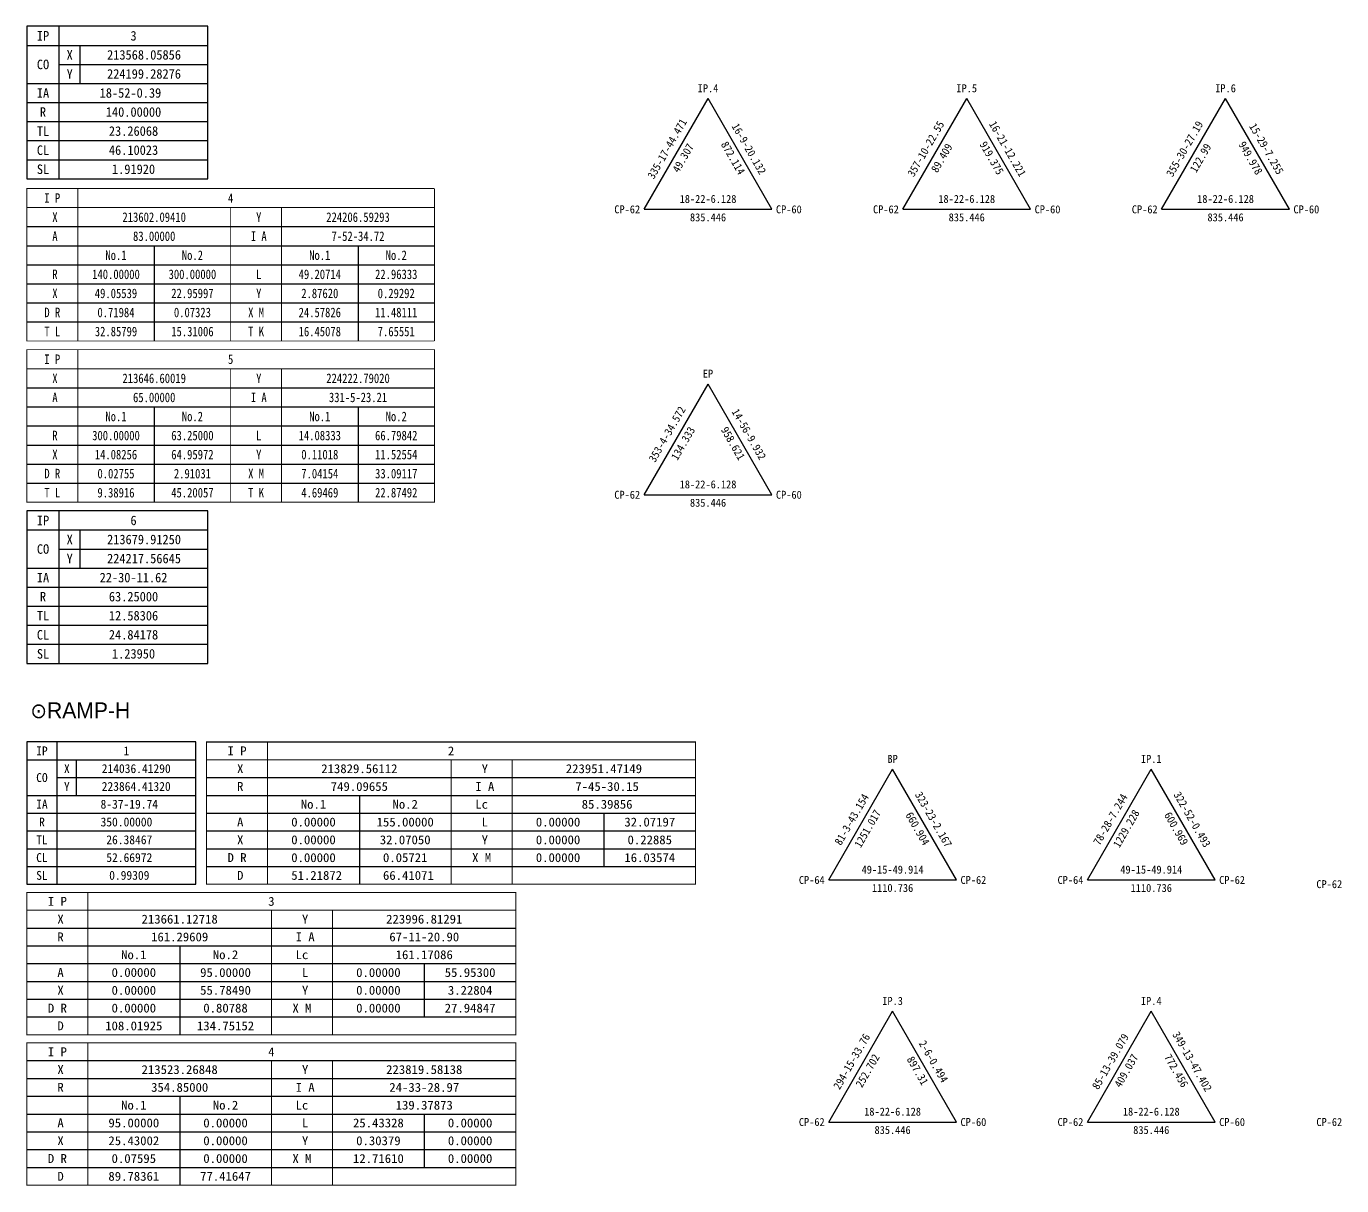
# Model space of a CAD drawing. Extents: x -2894 to -714, y 147 to 1611.
# Drawn here: x -2894 to -2087, y 162 to 873 of the extents above; entities that cross this region are included whole.
import ezdxf
from ezdxf.enums import TextEntityAlignment as Align

# ---------------------------------------------------------------- set-up
doc = ezdxf.new("R2010")
doc.units = 0
doc.header["$MEASUREMENT"] = 0
for name, color, linetype in [('CA-ALGN-TBSM', 2, 'CONTINUOUS'), ('CA-DIML', 1, 'CONTINUOUS'), ('CA-DIMT', 3, 'CONTINUOUS'), ('CA-TABL-LIN1', 4, 'CONTINUOUS'), ('CA-TABL-LIN2', 1, 'CONTINUOUS'), ('CA-TABL-TEX2', 3, 'CONTINUOUS'), ('CZ-TEX1', 6, 'CONTINUOUS')]:
    doc.layers.add(name, color=color, linetype=linetype)
doc.styles.add('GHS', font='DotumChe.ttf')
doc.styles.add('GTXT', font='DotumChe.ttf')

# ---------------------------------------------------------------- blocks, each defined once
blk = doc.blocks.new('CACTCRV')
at = {"layer": 'CA-TABL-LIN1'}
blk.add_line((-15.25, -20), (-15.25, 20), dxfattribs=at)
blk.add_lwpolyline([(-23.75, -20), (23.75, -20), (23.75, 20), (-23.75, 20)], close=True, dxfattribs=at)
at = {"layer": 'CA-TABL-LIN2'}
for p, q in [((-23.75, 15), (23.75, 15)), ((-9.75, 5), (-9.75, 15)), ((-15.25, 10), (23.75, 10)), ((-23.75, 5), (23.75, 5)), ((-23.75, 0), (23.75, 0)), ((-23.75, -5), (23.75, -5)), ((-23.75, -10), (23.75, -10)), ((-23.75, -15), (23.75, -15))]:
    blk.add_line(p, q, dxfattribs=at)
at = {"layer": 'CA-TABL-TEX2', "style": 'GTXT'}
for s, p in [('IP', (-19.5, 17.5)), ('CO', (-19.5, 10)), ('X', (-12.5, 12.5)), ('Y', (-12.5, 7.5)), ('IA', (-19.5, 2.5)), ('R', (-19.5, -2.5)), ('TL', (-19.5, -7.5)), ('CL', (-19.5, -12.5)), ('SL', (-19.5, -17.5))]:
    blk.add_text(s, height=2.5, dxfattribs=at).set_placement(p, align=Align.MIDDLE_CENTER)
at = {"layer": 'CA-TABL-TEX2', "style": 'GTXT', "flags": 4}
for tag, p in [('IPNO', (4.25, 17.5)), ('COX', (7, 12.5)), ('COY', (7, 7.5)), ('IA', (4.25, 2.5)), ('R', (4.25, -2.5)), ('TL', (4.25, -7.5)), ('CL', (4.25, -12.5)), ('SL', (4.25, -17.5))]:
    blk.add_attdef(tag, text='', height=2.5, dxfattribs=at).set_placement(p, align=Align.MIDDLE)

msp = doc.modelspace()

# ---------------------------------------------------------------- linework, layer by layer
at = {"layer": 'CA-DIML'}
for p, q in [((-2515.27, 760.7), (-2476.07, 828.6)), ((-2436.87, 760.7), (-2476.07, 828.6)), ((-2356.62, 760.7), (-2317.42, 828.6)), ((-2278.22, 760.7), (-2317.42, 828.6)), ((-2197.88, 760.7), (-2158.68, 828.6)), ((-2119.48, 760.7), (-2158.68, 828.6)), ((-2515.27, 760.7), (-2436.87, 760.7)), ((-2356.62, 760.7), (-2278.22, 760.7)), ((-2197.88, 760.7), (-2119.48, 760.7)), ((-2515.27, 585.65), (-2476.07, 653.55)), ((-2436.87, 585.65), (-2476.07, 653.55)), ((-2515.27, 585.65), (-2436.87, 585.65)), ((-2402.08, 349.38), (-2362.88, 417.28)), ((-2323.68, 349.38), (-2362.88, 417.28)), ((-2243.43, 349.38), (-2204.23, 417.28)), ((-2165.03, 349.38), (-2204.23, 417.28)), ((-2402.08, 349.38), (-2323.68, 349.38)), ((-2243.43, 349.38), (-2165.03, 349.38)), ((-2402.08, 200.93), (-2362.88, 268.83)), ((-2323.68, 200.93), (-2362.88, 268.83)), ((-2243.43, 200.93), (-2204.23, 268.83)), ((-2165.03, 200.93), (-2204.23, 268.83)), ((-2402.08, 200.93), (-2323.68, 200.93)), ((-2243.43, 200.93), (-2165.03, 200.93))]:
    msp.add_line(p, q, dxfattribs=at)
at = {"layer": 'CA-TABL-LIN1', "flags": 128}
for points, const_width in [([(-2643.86, 679.95), (-2893.86, 679.95), (-2893.86, 773.46), (-2643.86, 773.46)], 0.519), ([(-2862.61, 773.46), (-2862.61, 679.95)], 0.519), ([(-2643.86, 773.46), (-2643.86, 679.95)], 0.519), ([(-2768.86, 761.77), (-2768.86, 679.95)], 0.519), ([(-2737.61, 761.77), (-2737.61, 679.95)], 0.519), ([(-2862.61, 674.59), (-2862.61, 581.09)], 0.519), ([(-2768.86, 662.91), (-2768.86, 581.09)], 0.519), ([(-2737.61, 662.91), (-2737.61, 581.09)], 0.519), ([(-2746.17, 434), (-2746.17, 346.73)], 0.623), ([(-2633.67, 423.09), (-2633.67, 346.73)], 0.623), ([(-2596.17, 423.09), (-2596.17, 346.73)], 0.623), ([(-2856.36, 341.73), (-2856.36, 254.46)], 0.623), ([(-2743.86, 330.82), (-2743.86, 254.46)], 0.623), ([(-2706.36, 330.82), (-2706.36, 254.46)], 0.623), ([(-2856.36, 249.46), (-2856.36, 162.18)], 0.623), ([(-2743.86, 238.55), (-2743.86, 162.18)], 0.623), ([(-2706.36, 238.55), (-2706.36, 162.18)], 0.623)]:
    msp.add_lwpolyline(points, dxfattribs=dict(at, const_width=const_width))
for points, const_width in [([(-2643.86, 581.09), (-2893.86, 581.09), (-2893.86, 674.59), (-2643.86, 674.59)], 0.519), ([(-2783.67, 346.73), (-2783.67, 434), (-2483.67, 434), (-2483.67, 346.73)], 0.623), ([(-2593.86, 254.46), (-2893.86, 254.46), (-2893.86, 341.73), (-2593.86, 341.73)], 0.623), ([(-2893.86, 162.18), (-2893.86, 249.46), (-2593.86, 249.46), (-2593.86, 162.18)], 0.623)]:
    msp.add_lwpolyline(points, close=True, dxfattribs=dict(at, const_width=const_width))
at = {"layer": 'CA-TABL-LIN2'}
for p, q in [((-2893.86, 750.08), (-2643.86, 750.08)), ((-2893.86, 738.39), (-2643.86, 738.39)), ((-2815.74, 738.39), (-2815.74, 679.95)), ((-2690.74, 738.39), (-2690.74, 679.95)), ((-2893.86, 726.7), (-2643.86, 726.71)), ((-2893.86, 715.02), (-2643.86, 715.02)), ((-2893.86, 703.33), (-2643.86, 703.33)), ((-2893.86, 691.64), (-2643.86, 691.64)), ((-2893.86, 651.22), (-2643.86, 651.22)), ((-2893.86, 639.53), (-2643.86, 639.53)), ((-2815.74, 639.53), (-2815.74, 581.09)), ((-2690.74, 639.53), (-2690.74, 581.09)), ((-2893.86, 627.84), (-2643.86, 627.84)), ((-2893.86, 616.15), (-2643.86, 616.15)), ((-2893.86, 604.46), (-2643.86, 604.46)), ((-2893.86, 592.78), (-2643.86, 592.78)), ((-2783.67, 412.18), (-2483.67, 412.18)), ((-2783.67, 401.28), (-2483.67, 401.28)), ((-2689.92, 401.28), (-2689.92, 346.73)), ((-2783.67, 390.37), (-2483.67, 390.37)), ((-2539.92, 390.37), (-2539.92, 357.64)), ((-2783.67, 379.46), (-2483.67, 379.46)), ((-2783.67, 368.55), (-2483.67, 368.55)), ((-2783.67, 357.64), (-2483.67, 357.64)), ((-2893.86, 319.91), (-2593.86, 319.91)), ((-2893.86, 309), (-2593.86, 309)), ((-2800.11, 309), (-2800.11, 254.46)), ((-2893.86, 298.09), (-2593.86, 298.09)), ((-2650.11, 298.09), (-2650.11, 265.37)), ((-2893.86, 287.18), (-2593.86, 287.18)), ((-2893.86, 276.28), (-2593.86, 276.28)), ((-2893.86, 265.37), (-2593.86, 265.37)), ((-2893.86, 227.64), (-2593.86, 227.64)), ((-2893.86, 216.73), (-2593.86, 216.73)), ((-2800.11, 216.73), (-2800.11, 162.18)), ((-2893.86, 205.82), (-2593.86, 205.82)), ((-2650.11, 205.82), (-2650.11, 173.09)), ((-2893.86, 194.91), (-2593.86, 194.91)), ((-2893.86, 184), (-2593.86, 184)), ((-2893.86, 173.09), (-2593.86, 173.09))]:
    msp.add_line(p, q, dxfattribs=at)
at = {"layer": 'CA-TABL-LIN2', "flags": 128}
for points, const_width in [([(-2893.86, 761.77), (-2643.86, 761.77)], 0.519), ([(-2893.86, 662.91), (-2643.86, 662.91)], 0.519), ([(-2783.67, 423.09), (-2483.67, 423.09)], 0.623), ([(-2893.86, 330.82), (-2593.86, 330.82)], 0.623), ([(-2893.86, 238.55), (-2593.86, 238.55)], 0.623)]:
    msp.add_lwpolyline(points, dxfattribs=dict(at, const_width=const_width))

# ---------------------------------------------------------------- block references
at = {"layer": 'CA-ALGN-TBSM'}
ref = msp.add_blockref('CACTCRV', (-2838.34, 826.2), dxfattribs=dict(at, xscale=2.337662249847199, yscale=2.33766224984754, zscale=2.337662249847499))
ref.add_attrib('IPNO', '3', dxfattribs={"layer": 'CA-TABL-TEX2', "height": 5.84, "style": 'GTXT'}).set_placement((-2828.41, 867.11), align=Align.MIDDLE)
ref.add_attrib('COX', '213568.05856', dxfattribs={"layer": 'CA-TABL-TEX2', "height": 5.8442, "style": 'GTXT'}).set_placement((-2821.98, 855.42), align=Align.MIDDLE)
ref.add_attrib('COY', '224199.28276', dxfattribs={"layer": 'CA-TABL-TEX2', "height": 5.8442, "style": 'GTXT'}).set_placement((-2821.98, 843.73), align=Align.MIDDLE)
ref.add_attrib('IA', '18-52-0.39 ', dxfattribs={"layer": 'CA-TABL-TEX2', "height": 5.8442, "style": 'GTXT'}).set_placement((-2828.41, 832.04), align=Align.MIDDLE)
ref.add_attrib('R', '140.00000', dxfattribs={"layer": 'CA-TABL-TEX2', "height": 5.844, "style": 'GTXT'}).set_placement((-2828.41, 820.36), align=Align.MIDDLE)
ref.add_attrib('TL', '23.26068', dxfattribs={"layer": 'CA-TABL-TEX2', "height": 5.844, "style": 'GTXT'}).set_placement((-2828.41, 808.67), align=Align.MIDDLE)
ref.add_attrib('CL', '46.10023', dxfattribs={"layer": 'CA-TABL-TEX2', "height": 5.844, "style": 'GTXT'}).set_placement((-2828.41, 796.98), align=Align.MIDDLE)
ref.add_attrib('SL', '1.91920', dxfattribs={"layer": 'CA-TABL-TEX2', "height": 5.844, "style": 'GTXT'}).set_placement((-2828.41, 785.29), align=Align.MIDDLE)
ref = msp.add_blockref('CACTCRV', (-2838.34, 528.98), dxfattribs=dict(at, xscale=2.337662249847199, yscale=2.33766224984754, zscale=2.337662249847499))
ref.add_attrib('IPNO', '6', dxfattribs={"layer": 'CA-TABL-TEX2', "height": 5.84, "style": 'GTXT'}).set_placement((-2828.41, 569.89), align=Align.MIDDLE)
ref.add_attrib('COX', '213679.91250', dxfattribs={"layer": 'CA-TABL-TEX2', "height": 5.8442, "style": 'GTXT'}).set_placement((-2821.98, 558.2), align=Align.MIDDLE)
ref.add_attrib('COY', '224217.56645', dxfattribs={"layer": 'CA-TABL-TEX2', "height": 5.8442, "style": 'GTXT'}).set_placement((-2821.98, 546.51), align=Align.MIDDLE)
ref.add_attrib('IA', '22-30-11.62', dxfattribs={"layer": 'CA-TABL-TEX2', "height": 5.8442, "style": 'GTXT'}).set_placement((-2828.41, 534.82), align=Align.MIDDLE)
ref.add_attrib('R', '63.25000', dxfattribs={"layer": 'CA-TABL-TEX2', "height": 5.844, "style": 'GTXT'}).set_placement((-2828.41, 523.13), align=Align.MIDDLE)
ref.add_attrib('TL', '12.58306', dxfattribs={"layer": 'CA-TABL-TEX2', "height": 5.844, "style": 'GTXT'}).set_placement((-2828.41, 511.44), align=Align.MIDDLE)
ref.add_attrib('CL', '24.84178', dxfattribs={"layer": 'CA-TABL-TEX2', "height": 5.844, "style": 'GTXT'}).set_placement((-2828.41, 499.76), align=Align.MIDDLE)
ref.add_attrib('SL', '1.23950', dxfattribs={"layer": 'CA-TABL-TEX2', "height": 5.844, "style": 'GTXT'}).set_placement((-2828.41, 488.07), align=Align.MIDDLE)
ref = msp.add_blockref('CACTCRV', (-2842.04, 390.37), dxfattribs=dict(at, xscale=2.181817935721995, yscale=2.181817935722322, zscale=2.181817935722285))
ref.add_attrib('IPNO', '1', dxfattribs={"layer": 'CA-TABL-TEX2', "height": 5.45, "style": 'GTXT'}).set_placement((-2832.77, 428.55), align=Align.MIDDLE)
ref.add_attrib('COX', '214036.41290', dxfattribs={"layer": 'CA-TABL-TEX2', "height": 5.4545, "style": 'GTXT'}).set_placement((-2826.77, 417.64), align=Align.MIDDLE)
ref.add_attrib('COY', '223864.41320', dxfattribs={"layer": 'CA-TABL-TEX2', "height": 5.4545, "style": 'GTXT'}).set_placement((-2826.77, 406.73), align=Align.MIDDLE)
ref.add_attrib('IA', ' 8-37-19.74', dxfattribs={"layer": 'CA-TABL-TEX2', "height": 5.4545, "style": 'GTXT'}).set_placement((-2832.77, 395.82), align=Align.MIDDLE)
ref.add_attrib('R', '350.00000', dxfattribs={"layer": 'CA-TABL-TEX2', "height": 5.455, "style": 'GTXT'}).set_placement((-2832.77, 384.91), align=Align.MIDDLE)
ref.add_attrib('TL', ' 26.38467', dxfattribs={"layer": 'CA-TABL-TEX2', "height": 5.455, "style": 'GTXT'}).set_placement((-2832.77, 374), align=Align.MIDDLE)
ref.add_attrib('CL', ' 52.66972', dxfattribs={"layer": 'CA-TABL-TEX2', "height": 5.455, "style": 'GTXT'}).set_placement((-2832.77, 363.09), align=Align.MIDDLE)
ref.add_attrib('SL', ' 0.99309', dxfattribs={"layer": 'CA-TABL-TEX2', "height": 5.455, "style": 'GTXT'}).set_placement((-2832.77, 352.18), align=Align.MIDDLE)

# ---------------------------------------------------------------- texts
at = {"layer": 'CA-DIMT', "style": 'GHS'}
for s, p in [('IP.4', (-2476.07, 831.05)), ('IP.5', (-2317.42, 831.05)), ('IP.6', (-2158.68, 831.05)), ('18-22-6.128', (-2476.07, 763.15)), ('18-22-6.128', (-2317.42, 763.15)), ('18-22-6.128', (-2158.68, 763.15)), ('EP', (-2476.07, 656)), ('18-22-6.128', (-2476.07, 588.1)), ('BP', (-2362.88, 419.73)), ('IP.1', (-2204.23, 419.73)), ('49-15-49.914', (-2362.88, 351.83)), ('49-15-49.914', (-2204.23, 351.83)), ('IP.3', (-2362.88, 271.28)), ('IP.4', (-2204.23, 271.28)), ('18-22-6.128', (-2362.88, 203.38)), ('18-22-6.128', (-2204.23, 203.38))]:
    msp.add_text(s, height=4.9, dxfattribs=at).set_placement(p, align=Align.BOTTOM_CENTER)
for s, rotation, p in [('335-17-44.471', 60, (-2497.79, 795.87)), ('357-10-22.55', 60, (-2339.14, 795.87)), ('16-9-20.132', 300, (-2454.34, 795.87)), ('16-21-12.221', 300, (-2295.7, 795.87)), ('355-30-27.19', 60, (-2180.4, 795.87)), ('15-29-7.255', 300, (-2136.96, 795.87)), ('353-4-34.572', 60, (-2497.79, 620.83)), ('14-56-9.932', 300, (-2454.34, 620.83)), ('323-23-2.167', 300, (-2341.16, 384.56)), ('322-52-0.493', 300, (-2182.51, 384.56)), ('81-3-43.154', 60, (-2384.6, 384.56)), ('78-28-7.244', 60, (-2225.95, 384.56)), ('294-15-33.76', 60, (-2384.6, 236.1)), ('2-6-0.494', 300, (-2341.16, 236.1)), ('85-13-39.079', 60, (-2225.95, 236.1)), ('349-13-47.402', 300, (-2182.51, 236.1))]:
    msp.add_text(s, height=4.9, rotation=rotation, dxfattribs=at).set_placement(p, align=Align.BOTTOM_CENTER)
for s, rotation, p in [('49.307', 60, (-2493.54, 793.42)), ('872.114', 300, (-2458.59, 793.42)), ('89.409', 60, (-2334.9, 793.42)), ('919.375', 300, (-2299.94, 793.42)), ('122.99', 60, (-2176.16, 793.42)), ('949.978', 300, (-2141.2, 793.42)), ('134.333', 60, (-2493.54, 618.38)), ('958.621', 300, (-2458.59, 618.38)), ('1251.017', 60, (-2380.36, 382.11)), ('660.904', 300, (-2345.4, 382.11)), ('1229.228', 60, (-2221.71, 382.11)), ('600.969', 300, (-2186.75, 382.11)), ('252.702', 60, (-2380.36, 233.65)), ('409.037', 60, (-2221.71, 233.65)), ('772.456', 300, (-2186.75, 233.65)), ('897.31', 300, (-2345.4, 233.65))]:
    msp.add_text(s, height=4.9, rotation=rotation, dxfattribs=at).set_placement(p, align=Align.TOP_CENTER)
for s, p in [('CP-62', (-2517.72, 760.7)), ('CP-62', (-2359.07, 760.7)), ('CP-62', (-2200.33, 760.7)), ('CP-62', (-2517.72, 585.65)), ('CP-64', (-2404.53, 349.38)), ('CP-64', (-2245.88, 349.38)), ('CP-62', (-2087.14, 346.83)), ('CP-62', (-2404.53, 200.93)), ('CP-62', (-2245.88, 200.93)), ('CP-62', (-2087.14, 200.93))]:
    msp.add_text(s, height=4.9, dxfattribs=at).set_placement(p, align=Align.MIDDLE_RIGHT)
for s, p in [('CP-60', (-2434.42, 760.7)), ('CP-60', (-2275.77, 760.7)), ('CP-60', (-2117.03, 760.7)), ('CP-60', (-2434.42, 585.65)), ('CP-62', (-2321.23, 349.38)), ('CP-62', (-2162.58, 349.38)), ('CP-60', (-2321.23, 200.93)), ('CP-60', (-2162.58, 200.93))]:
    msp.add_text(s, height=4.9, dxfattribs=at).set_placement(p, align=Align.MIDDLE_LEFT)
for s, p in [('835.446', (-2476.07, 758.25)), ('835.446', (-2317.42, 758.25)), ('835.446', (-2158.68, 758.25)), ('835.446', (-2476.07, 583.2)), ('1110.736', (-2362.88, 346.93)), ('1110.736', (-2204.23, 346.93)), ('835.446', (-2362.88, 198.48)), ('835.446', (-2204.23, 198.48))]:
    msp.add_text(s, height=4.9, dxfattribs=at).set_placement(p, align=Align.TOP_CENTER)
at = {"layer": 'CA-TABL-TEX2', "style": 'GHS'}
for s, height, rotation, width, p, p2 in [('I P', 5.844, 0.00014, 0.814887, (-2883.11, 764.69), (-2873.37, 764.69)), ('4', 5.84, 0.00014, 0.814887, (-2770.49, 764.69), (-2767.24, 764.69)), (' X', 5.844, 0.00014, 0.814887, (-2881.48, 753), (-2874.99, 753)), ('213602.09410', 5.8442, 0.00014, 0.814887, (-2835.22, 753), (-2796.26, 753)), (' Y', 5.844, 0.00014, 0.814887, (-2756.48, 753), (-2749.99, 753)), ('224206.59293', 5.8442, 0.00014, 0.814887, (-2710.22, 753), (-2671.26, 753)), (' A', 5.844, 0.00014, 0.814887, (-2881.48, 741.31), (-2874.99, 741.31)), ('83.00000', 5.844, 0.00014, 0.814887, (-2828.72, 741.32), (-2802.75, 741.32)), (' I A', 5.844, 0.00014, 0.814887, (-2759.73, 741.32), (-2746.74, 741.32)), ('7-52-34.72', 5.844, 0.00014, 0.814887, (-2706.97, 741.32), (-2674.5, 741.32)), ('No.1', 5.844, 0.00014, 0.814887, (-2845.67, 729.63), (-2832.68, 729.63)), ('No.2', 5.844, 0.00014, 0.814887, (-2798.79, 729.63), (-2785.81, 729.63)), ('No.1', 5.844, 0.00014, 0.814887, (-2720.67, 729.63), (-2707.68, 729.63)), ('No.2', 5.844, 0.00014, 0.814887, (-2673.79, 729.63), (-2660.81, 729.63)), (' R', 5.844, 0.00014, 0.814887, (-2881.48, 717.94), (-2874.99, 717.94)), ('140.00000', 5.844, 0.00014, 0.814887, (-2853.78, 717.94), (-2824.56, 717.94)), ('300.00000', 5.844, 0.00014, 0.814887, (-2806.91, 717.94), (-2777.69, 717.94)), (' L', 5.844, 0.00014, 0.814887, (-2756.48, 717.94), (-2749.99, 717.94)), ('49.20714', 5.844, 0.00014, 0.814887, (-2727.16, 717.94), (-2701.19, 717.94)), ('22.96333', 5.844, 0.00014, 0.814887, (-2680.29, 717.94), (-2654.31, 717.94)), (' X', 5.844, 0.00014, 0.814887, (-2881.48, 706.25), (-2874.99, 706.25)), ('49.05539', 5.844, 0.00014, 0.814887, (-2852.16, 706.25), (-2826.19, 706.25)), ('22.95997', 5.844, 0.00014, 0.814887, (-2805.29, 706.25), (-2779.31, 706.25)), (' Y', 5.844, 0.00014, 0.814887, (-2756.48, 706.25), (-2749.99, 706.25)), ('2.87620', 5.844, 0.00014, 0.814887, (-2725.54, 706.25), (-2702.81, 706.25)), ('0.29292', 5.844, 0.00014, 0.814887, (-2678.66, 706.25), (-2655.94, 706.25)), ('D R', 5.844, 0.00014, 0.814887, (-2883.11, 694.56), (-2873.37, 694.56)), ('0.71984', 5.844, 0.00014, 0.814887, (-2850.54, 694.56), (-2827.81, 694.56)), ('0.07323', 5.844, 0.00014, 0.814887, (-2803.66, 694.56), (-2780.94, 694.56)), ('X M', 5.844, 0.00014, 0.814887, (-2758.11, 694.56), (-2748.37, 694.56)), ('24.57826', 5.844, 0.00014, 0.814887, (-2727.16, 694.56), (-2701.19, 694.56)), ('11.48111', 5.844, 0.00014, 0.814887, (-2680.29, 694.56), (-2654.31, 694.56)), ('T L', 5.844, 0.00014, 0.814887, (-2883.11, 682.87), (-2873.37, 682.87)), ('32.85799', 5.844, 0.00014, 0.814887, (-2852.16, 682.87), (-2826.19, 682.87)), ('15.31006', 5.844, 0.00014, 0.814887, (-2805.29, 682.87), (-2779.31, 682.87)), ('T K', 5.844, 0.00014, 0.814887, (-2758.11, 682.87), (-2748.37, 682.87)), ('16.45078', 5.844, 0.00014, 0.814887, (-2727.16, 682.87), (-2701.19, 682.87)), ('7.65551', 5.844, 0.00014, 0.814887, (-2678.66, 682.87), (-2655.94, 682.87)), ('I P', 5.844, 0.00014, 0.814887, (-2883.11, 665.83), (-2873.37, 665.83)), ('5', 5.84, 0.00014, 0.814887, (-2770.49, 665.83), (-2767.24, 665.83)), (' X', 5.844, 0.00014, 0.814887, (-2881.48, 654.14), (-2874.99, 654.14)), ('213646.60019', 5.8442, 0.00014, 0.814887, (-2835.22, 654.14), (-2796.26, 654.14)), (' Y', 5.844, 0.00014, 0.814887, (-2756.48, 654.14), (-2749.99, 654.14)), ('224222.79020', 5.8442, 0.00014, 0.814887, (-2710.22, 654.14), (-2671.26, 654.14)), (' A', 5.844, 0.00014, 0.814887, (-2881.48, 642.45), (-2874.99, 642.45)), ('65.00000', 5.844, 0.00014, 0.814887, (-2828.72, 642.45), (-2802.75, 642.45)), (' I A', 5.844, 0.00014, 0.814887, (-2759.73, 642.45), (-2746.74, 642.45)), ('331-5-23.21', 5.8442, 0.00014, 0.814887, (-2708.59, 642.45), (-2672.88, 642.45)), ('No.1', 5.844, 0.00014, 0.814887, (-2845.67, 630.76), (-2832.68, 630.76)), ('No.2', 5.844, 0.00014, 0.814887, (-2798.79, 630.76), (-2785.81, 630.76)), ('No.1', 5.844, 0.00014, 0.814887, (-2720.67, 630.76), (-2707.68, 630.76)), ('No.2', 5.844, 0.00014, 0.814887, (-2673.79, 630.76), (-2660.81, 630.76)), (' R', 5.844, 0.00014, 0.814887, (-2881.48, 619.07), (-2874.99, 619.07)), ('300.00000', 5.844, 0.00014, 0.814887, (-2853.78, 619.07), (-2824.56, 619.07)), ('63.25000', 5.844, 0.00014, 0.814887, (-2805.29, 619.07), (-2779.31, 619.07)), (' L', 5.844, 0.00014, 0.814887, (-2756.48, 619.07), (-2749.99, 619.07)), ('14.08333', 5.844, 0.00014, 0.814887, (-2727.16, 619.07), (-2701.19, 619.07)), ('66.79842', 5.844, 0.00014, 0.814887, (-2680.29, 619.08), (-2654.31, 619.08)), (' X', 5.844, 0.00014, 0.814887, (-2881.48, 607.39), (-2874.99, 607.39)), ('14.08256', 5.844, 0.00014, 0.814887, (-2852.16, 607.39), (-2826.19, 607.39)), ('64.95972', 5.844, 0.00014, 0.814887, (-2805.29, 607.39), (-2779.31, 607.39)), (' Y', 5.844, 0.00014, 0.814887, (-2756.48, 607.39), (-2749.99, 607.39)), ('0.11018', 5.844, 0.00014, 0.814887, (-2725.54, 607.39), (-2702.81, 607.39)), ('11.52554', 5.844, 0.00014, 0.814887, (-2680.29, 607.39), (-2654.31, 607.39)), ('D R', 5.844, 0.00014, 0.814887, (-2883.11, 595.7), (-2873.37, 595.7)), ('0.02755', 5.844, 0.00014, 0.814887, (-2850.54, 595.7), (-2827.81, 595.7)), ('2.91031', 5.844, 0.00014, 0.814887, (-2803.66, 595.7), (-2780.94, 595.7)), ('X M', 5.844, 0.00014, 0.814887, (-2758.11, 595.7), (-2748.37, 595.7)), ('7.04154', 5.844, 0.00014, 0.814887, (-2725.54, 595.7), (-2702.81, 595.7)), ('33.09117', 5.844, 0.00014, 0.814887, (-2680.29, 595.7), (-2654.31, 595.7)), ('T L', 5.844, 0.00014, 0.814887, (-2883.11, 584.01), (-2873.37, 584.01)), ('9.38916', 5.844, 0.00014, 0.814887, (-2850.54, 584.01), (-2827.81, 584.01)), ('45.20057', 5.844, 0.00014, 0.814887, (-2805.29, 584.01), (-2779.31, 584.01)), ('T K', 5.844, 0.00014, 0.814887, (-2758.11, 584.01), (-2748.37, 584.01)), ('4.69469', 5.844, 0.00014, 0.814887, (-2725.54, 584.01), (-2702.81, 584.01)), ('22.87492', 5.844, 0.00014, 0.814887, (-2680.29, 584.01), (-2654.31, 584.01)), ('I P', 5.455, 359.99999, 1.047712, (-2770.76, 425.82), (-2759.07, 425.82)), ('2', 5.45, 359.99999, 1.047712, (-2635.62, 425.82), (-2631.72, 425.82)), (' X', 5.455, 359.99999, 1.047712, (-2768.81, 414.91), (-2761.02, 414.91)), ('213829.56112', 5.4545, 359.99999, 1.047712, (-2713.29, 414.91), (-2666.54, 414.91)), (' Y', 5.455, 359.99999, 1.047712, (-2618.81, 414.91), (-2611.02, 414.91)), ('223951.47149', 5.4545, 359.99999, 1.047712, (-2563.29, 414.91), (-2516.54, 414.91)), (' R', 5.455, 359.99999, 1.047712, (-2768.81, 404), (-2761.02, 404)), ('749.09655', 5.455, 359.99999, 1.047712, (-2707.45, 404), (-2672.38, 404)), (' I A', 5.455, 359.99999, 1.047712, (-2622.71, 404), (-2607.13, 404)), (' 7-45-30.15', 5.4545, 359.99999, 1.047712, (-2561.35, 404), (-2518.49, 404)), ('No.1', 5.455, 359.99999, 1.047712, (-2725.83, 393.09), (-2710.25, 393.09)), ('No.2', 5.455, 359.99999, 1.047712, (-2669.58, 393.09), (-2654, 393.09)), ('Lc', 5.455, 359.99999, 1.047712, (-2618.81, 393.09), (-2611.02, 393.09)), (' 85.39856', 5.455, 359.99999, 1.047712, (-2557.45, 393.09), (-2522.38, 393.09)), (' A', 5.455, 359.99999, 1.047712, (-2768.81, 382.18), (-2761.02, 382.18)), ('0.00000', 5.455, 359.99999, 1.047712, (-2731.68, 382.18), (-2704.41, 382.18)), ('155.00000', 5.455, 359.99999, 1.047712, (-2679.32, 382.18), (-2644.26, 382.18)), (' L', 5.455, 359.99999, 1.047712, (-2618.81, 382.18), (-2611.02, 382.18)), ('0.00000', 5.455, 359.99999, 1.047712, (-2581.68, 382.18), (-2554.41, 382.18)), ('32.07197', 5.455, 359.99999, 1.047712, (-2527.38, 382.18), (-2496.21, 382.18)), (' X', 5.455, 359.99999, 1.047712, (-2768.81, 371.28), (-2761.02, 371.28)), ('0.00000', 5.455, 359.99999, 1.047712, (-2731.68, 371.28), (-2704.41, 371.28)), ('32.07050', 5.455, 359.99999, 1.047712, (-2677.38, 371.28), (-2646.21, 371.28)), (' Y', 5.455, 359.99999, 1.047712, (-2618.81, 371.28), (-2611.02, 371.28)), ('0.00000', 5.455, 359.99999, 1.047712, (-2581.68, 371.28), (-2554.41, 371.28)), ('0.22885', 5.455, 359.99999, 1.047712, (-2525.43, 371.28), (-2498.16, 371.28)), ('D R', 5.455, 359.99999, 1.047712, (-2770.76, 360.37), (-2759.07, 360.37)), ('0.00000', 5.455, 359.99999, 1.047712, (-2731.68, 360.37), (-2704.41, 360.37)), ('0.05721', 5.455, 359.99999, 1.047712, (-2675.43, 360.37), (-2648.16, 360.37)), ('X M', 5.455, 359.99999, 1.047712, (-2620.76, 360.37), (-2609.07, 360.37)), ('0.00000', 5.455, 359.99999, 1.047712, (-2581.68, 360.37), (-2554.41, 360.37)), ('16.03574', 5.455, 359.99999, 1.047712, (-2527.38, 360.37), (-2496.21, 360.37)), (' D', 5.455, 359.99999, 1.047712, (-2768.81, 349.46), (-2761.02, 349.46)), (' 51.21872', 5.455, 359.99999, 1.047712, (-2735.57, 349.46), (-2700.51, 349.46)), (' 66.41071', 5.455, 359.99999, 1.047712, (-2679.32, 349.46), (-2644.26, 349.46)), ('I P', 5.455, 359.99999, 1.047712, (-2880.96, 333.55), (-2869.27, 333.55)), ('3', 5.45, 359.99999, 1.047712, (-2745.81, 333.55), (-2741.91, 333.55)), (' X', 5.455, 359.99999, 1.047712, (-2879.01, 322.64), (-2871.22, 322.64)), ('213661.12718', 5.4545, 359.99999, 1.047712, (-2823.49, 322.64), (-2776.74, 322.64)), (' Y', 5.455, 359.99999, 1.047712, (-2729.01, 322.64), (-2721.22, 322.64)), ('223996.81291', 5.4545, 359.99999, 1.047712, (-2673.49, 322.64), (-2626.74, 322.64)), (' R', 5.455, 359.99999, 1.047712, (-2879.01, 311.73), (-2871.22, 311.73)), ('161.29609', 5.455, 359.99999, 1.047712, (-2817.64, 311.73), (-2782.58, 311.73)), (' I A', 5.455, 359.99999, 1.047712, (-2732.9, 311.73), (-2717.32, 311.73)), ('67-11-20.90', 5.4545, 359.99999, 1.047712, (-2671.54, 311.73), (-2628.68, 311.73)), ('No.1', 5.455, 359.99999, 1.047712, (-2836.03, 300.82), (-2820.44, 300.82)), ('No.2', 5.455, 359.99999, 1.047712, (-2779.78, 300.82), (-2764.19, 300.82)), ('Lc', 5.455, 359.99999, 1.047712, (-2729.01, 300.82), (-2721.22, 300.82)), ('161.17086', 5.455, 359.99999, 1.047712, (-2667.64, 300.82), (-2632.58, 300.82)), (' A', 5.455, 359.99999, 1.047712, (-2879.01, 289.91), (-2871.22, 289.91)), ('0.00000', 5.455, 359.99999, 1.047712, (-2841.87, 289.91), (-2814.6, 289.91)), ('95.00000', 5.455, 359.99999, 1.047712, (-2787.57, 289.91), (-2756.4, 289.91)), (' L', 5.455, 359.99999, 1.047712, (-2729.01, 289.91), (-2721.22, 289.91)), ('0.00000', 5.455, 359.99999, 1.047712, (-2691.87, 289.91), (-2664.6, 289.91)), ('55.95300', 5.455, 359.99999, 1.047712, (-2637.57, 289.91), (-2606.4, 289.91)), (' X', 5.455, 359.99999, 1.047712, (-2879.01, 279), (-2871.22, 279)), ('0.00000', 5.455, 359.99999, 1.047712, (-2841.87, 279), (-2814.6, 279)), ('55.78490', 5.455, 359.99999, 1.047712, (-2787.57, 279), (-2756.4, 279)), (' Y', 5.455, 359.99999, 1.047712, (-2729.01, 279), (-2721.22, 279)), ('0.00000', 5.455, 359.99999, 1.047712, (-2691.87, 279), (-2664.6, 279)), ('3.22804', 5.455, 359.99999, 1.047712, (-2635.62, 279), (-2608.35, 279)), ('D R', 5.455, 359.99999, 1.047712, (-2880.96, 268.09), (-2869.27, 268.09)), ('0.00000', 5.455, 359.99999, 1.047712, (-2841.87, 268.09), (-2814.6, 268.09)), ('0.80788', 5.455, 359.99999, 1.047712, (-2785.62, 268.09), (-2758.35, 268.09)), ('X M', 5.455, 359.99999, 1.047712, (-2730.96, 268.09), (-2719.27, 268.09)), ('0.00000', 5.455, 359.99999, 1.047712, (-2691.87, 268.09), (-2664.6, 268.09)), ('27.94847', 5.455, 359.99999, 1.047712, (-2637.57, 268.09), (-2606.4, 268.09)), (' D', 5.455, 359.99999, 1.047712, (-2879.01, 257.18), (-2871.22, 257.18)), ('108.01925', 5.455, 359.99999, 1.047712, (-2845.77, 257.18), (-2810.7, 257.18)), ('134.75152', 5.455, 359.99999, 1.047712, (-2789.52, 257.18), (-2754.45, 257.18)), ('I P', 5.455, 359.99999, 1.047712, (-2880.96, 241.28), (-2869.27, 241.28)), ('4', 5.45, 359.99999, 1.047712, (-2745.81, 241.28), (-2741.91, 241.28)), (' X', 5.455, 359.99999, 1.047712, (-2879.01, 230.37), (-2871.22, 230.37)), ('213523.26848', 5.4545, 359.99999, 1.047712, (-2823.49, 230.37), (-2776.74, 230.37)), (' Y', 5.455, 359.99999, 1.047712, (-2729.01, 230.37), (-2721.22, 230.37)), ('223819.58138', 5.4545, 359.99999, 1.047712, (-2673.49, 230.37), (-2626.74, 230.37)), (' R', 5.455, 359.99999, 1.047712, (-2879.01, 219.46), (-2871.22, 219.46)), ('354.85000', 5.455, 359.99999, 1.047712, (-2817.64, 219.46), (-2782.58, 219.46)), (' I A', 5.455, 359.99999, 1.047712, (-2732.9, 219.46), (-2717.32, 219.46)), ('24-33-28.97', 5.4545, 359.99999, 1.047712, (-2671.54, 219.46), (-2628.68, 219.46)), ('No.1', 5.455, 359.99999, 1.047712, (-2836.03, 208.55), (-2820.44, 208.55)), ('No.2', 5.455, 359.99999, 1.047712, (-2779.78, 208.55), (-2764.19, 208.55)), ('Lc', 5.455, 359.99999, 1.047712, (-2729.01, 208.55), (-2721.22, 208.55)), ('139.37873', 5.455, 359.99999, 1.047712, (-2667.64, 208.55), (-2632.58, 208.55)), (' A', 5.455, 359.99999, 1.047712, (-2879.01, 197.64), (-2871.22, 197.64)), ('95.00000', 5.455, 359.99999, 1.047712, (-2843.82, 197.64), (-2812.65, 197.64)), ('0.00000', 5.455, 359.99999, 1.047712, (-2785.62, 197.64), (-2758.35, 197.64)), (' L', 5.455, 359.99999, 1.047712, (-2729.01, 197.64), (-2721.22, 197.64)), ('25.43328', 5.455, 359.99999, 1.047712, (-2693.82, 197.64), (-2662.65, 197.64)), ('0.00000', 5.455, 359.99999, 1.047712, (-2635.62, 197.64), (-2608.35, 197.64)), (' X', 5.455, 359.99999, 1.047712, (-2879.01, 186.73), (-2871.22, 186.73)), ('25.43002', 5.455, 359.99999, 1.047712, (-2843.82, 186.73), (-2812.65, 186.73)), ('0.00000', 5.455, 359.99999, 1.047712, (-2785.62, 186.73), (-2758.35, 186.73)), (' Y', 5.455, 359.99999, 1.047712, (-2729.01, 186.73), (-2721.22, 186.73)), ('0.30379', 5.455, 359.99999, 1.047712, (-2691.87, 186.73), (-2664.6, 186.73)), ('0.00000', 5.455, 359.99999, 1.047712, (-2635.62, 186.73), (-2608.35, 186.73)), ('D R', 5.455, 359.99999, 1.047712, (-2880.96, 175.82), (-2869.27, 175.82)), ('0.07595', 5.455, 359.99999, 1.047712, (-2841.87, 175.82), (-2814.6, 175.82)), ('0.00000', 5.455, 359.99999, 1.047712, (-2785.62, 175.82), (-2758.35, 175.82)), ('X M', 5.455, 359.99999, 1.047712, (-2730.96, 175.82), (-2719.27, 175.82)), ('12.71610', 5.455, 359.99999, 1.047712, (-2693.82, 175.82), (-2662.65, 175.82)), ('0.00000', 5.455, 359.99999, 1.047712, (-2635.62, 175.82), (-2608.35, 175.82)), (' D', 5.455, 359.99999, 1.047712, (-2879.01, 164.91), (-2871.22, 164.91)), ('89.78361', 5.455, 359.99999, 1.047712, (-2843.82, 164.91), (-2812.65, 164.91)), ('77.41647', 5.455, 359.99999, 1.047712, (-2787.57, 164.91), (-2756.4, 164.91))]:
    msp.add_text(s, height=height, rotation=rotation, dxfattribs=dict(at, width=width)).set_placement(p, p2, align=Align.FIT)
at = {"layer": 'CZ-TEX1', "insert": (-2891.7, 458.29), "char_height": 9.6718, "width": 89.5976, "attachment_point": 1, "style": 'GHS'}
msp.add_mtext('\\fﾵﾸ\uffbf\ufff2ￃﾼ|b0|i0|c129|p49;⊙RAMP-H', dxfattribs=at)

doc.saveas('drawing.dxf')
